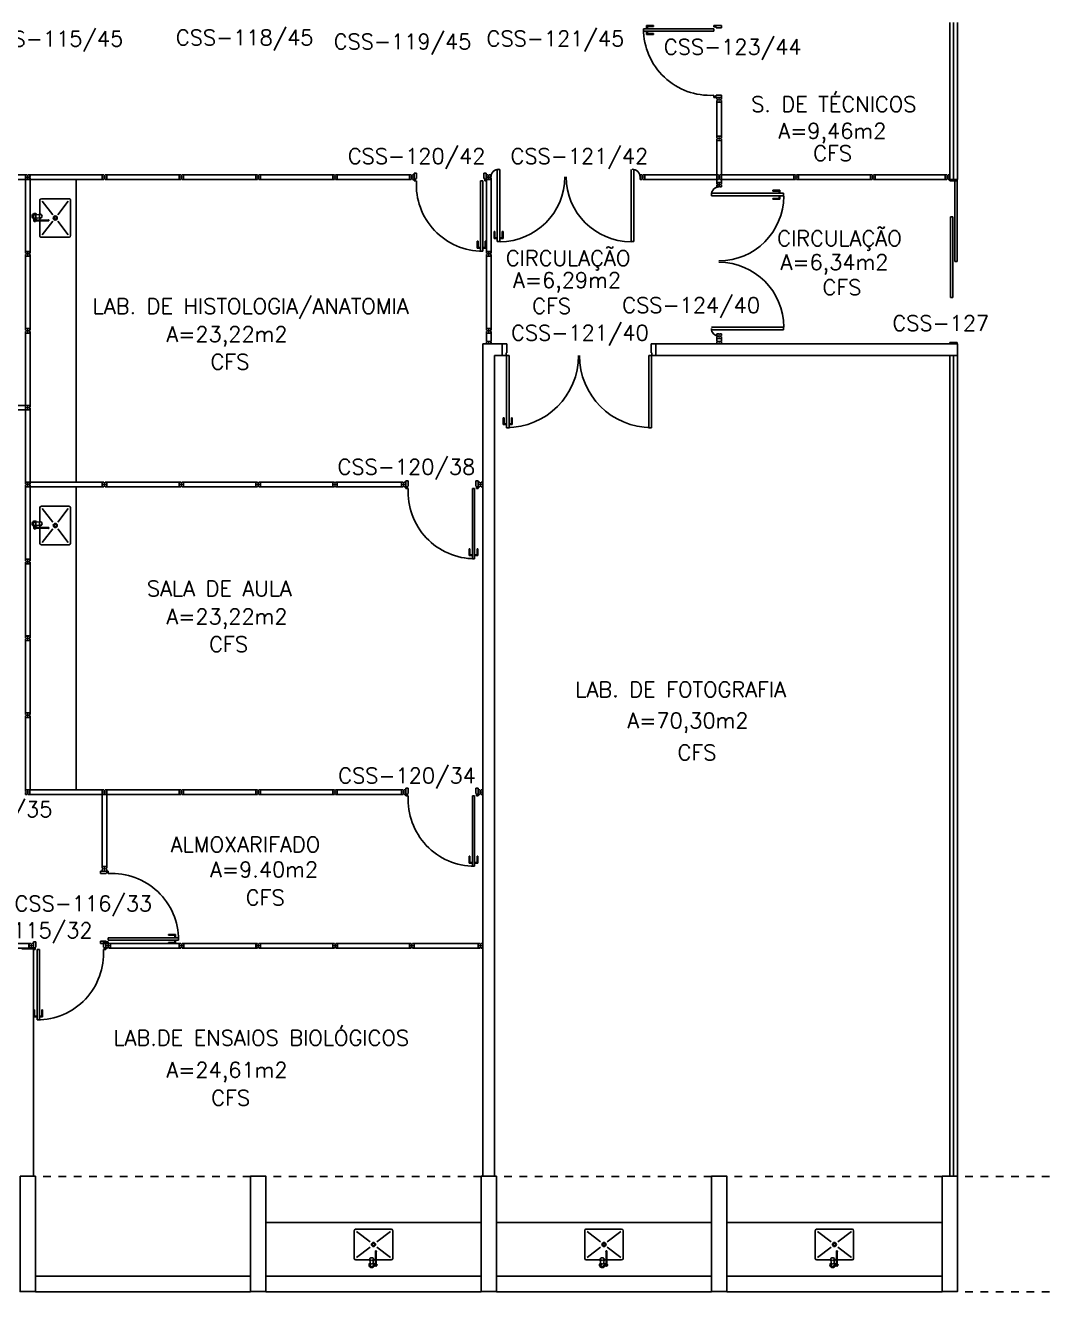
# Model space of a CAD drawing. Extents: x -248 to -11, y 347 to 447.
# Drawn here: x -120.2 to -106.94, y 389.07 to 405.54 of the extents above; entities that cross this region are included whole.
import ezdxf
from ezdxf.enums import TextEntityAlignment as Align

# ---------------------------------------------------------------- set-up
doc = ezdxf.new("R2010")
doc.units = 0
doc.header["$LTSCALE"] = 0.02
doc.header["$MEASUREMENT"] = 0
doc.linetypes.add('HIDDEN2', pattern=[0.1875, 0.125, -0.0625])
doc.layers.get('0').update_dxf_attribs({"linetype": 'CONTINUOUS'})
for name, color, linetype in [('ALV', 2, 'CONTINUOUS'), ('AREA', 2, 'CONTINUOUS'), ('BANC', 2, 'CONTINUOUS'), ('DIV', 2, 'CONTINUOUS'), ('EQUIP', 1, 'CONTINUOUS'), ('ESQ', 1, 'CONTINUOUS'), ('ESTR', 3, 'CONTINUOUS'), ('JANELA', 1, 'CONTINUOUS'), ('PROJ', 1, 'HIDDEN2'), ('TEXT_CENTRO_CUSTO', 1, 'CONTINUOUS'), ('TEXTO', 2, 'CONTINUOUS'), ('TEXTO-ENDEREÇO', 2, 'CONTINUOUS')]:
    doc.layers.add(name, color=color, linetype=linetype)
doc.styles.add('UNB-100', font='simplex.shx', dxfattribs={"height": 0.2})
doc.styles.add('UNB-100-1', font='simplex.shx', dxfattribs={"height": 0.2})

# ---------------------------------------------------------------- blocks, each defined once
blk = doc.blocks.new('DIVMT-SSS')
for p, q in [((-0.03, 0.008), (-0.03, 0.03)), ((-0.006, 0.03), (-0.03, 0.03)), ((-0.03, 0.008), (-0.02, 0.008)), ((-0.02, -0.008), (-0.02, 0.008)), ((-0.006, 0.02), (-0.006, 0.03)), ((0.006, 0.02), (-0.006, 0.02)), ((-0.005, 0), (0.005, 0)), ((0.005, 0), (-0.005, 0)), ((0, 0.005), (0, -0.005)), ((0, -0.005), (0, 0.005)), ((0.006, 0.03), (0.03, 0.03)), ((0.006, 0.02), (0.006, 0.03)), ((0.03, 0.008), (0.02, 0.008)), ((0.02, -0.008), (0.02, 0.008)), ((0.03, 0.008), (0.03, 0.03)), ((-0.03, -0.008), (-0.03, -0.03)), ((-0.03, -0.008), (-0.02, -0.008)), ((-0.03, -0.03), (-0.03, -0.97)), ((-0.03, -0.03), (-0.009, -0.03)), ((0.03, -0.03), (-0.03, -0.03)), ((-0.03, -0.03), (-0.006, -0.03)), ((-0.009, -0.03), (-0.027, -0.03)), ((-0.006, -0.02), (-0.006, -0.03)), ((-0.006, -0.02), (0.006, -0.02)), ((-0.006, -0.02), (-0.006, -0.03)), ((0.006, -0.02), (-0.006, -0.02)), ((0.005, -0.03), (-0.005, -0.03)), ((0.006, -0.02), (0.006, -0.03)), ((0.006, -0.02), (0.006, -0.03)), ((0.03, -0.03), (0.006, -0.03)), ((0.03, -0.008), (0.02, -0.008)), ((0.03, -0.008), (0.03, -0.03)), ((0.03, -0.03), (0.03, -0.97)), ((0.03, -0.97), (-0.03, -0.97)), ((-0.006, -0.98), (-0.006, -0.97)), ((-0.006, -0.98), (0.006, -0.98)), ((0.005, -0.97), (-0.005, -0.97)), ((0.006, -0.98), (0.006, -0.97)), ((0.006, -1.001), (-0.006, -1.001)), ((0, -0.994), (0, -1.007)), ((0, -1.02), (0, -1.021))]:
    blk.add_line(p, q)
blk = doc.blocks.new('PILAR-SSS')
blk.add_lwpolyline([(0.003, -42.962), (0.003, -44.462), (0.203, -44.462), (0.203, -42.962)], close=True)
blk = doc.blocks.new('PDV2D-SSS')
for p, q in [((-0.148, 0.925), (-0.108, 0.925)), ((-0.148, 0.925), (-0.148, 0.835)), ((-0.138, 0.835), (-0.148, 0.835)), ((-0.138, 0.915), (-0.108, 0.915)), ((-0.138, 0.915), (-0.138, 0.835)), ((-0.106, 0.965), (-0.076, 0.965)), ((-0.106, 0.05), (-0.106, 0.965)), ((-0.076, 0.05), (-0.076, 0.965)), ((-0.034, 0.925), (-0.074, 0.925)), ((-0.044, 0.915), (-0.074, 0.915)), ((-0.044, 0.915), (-0.044, 0.835)), ((-0.044, 0.835), (-0.034, 0.835)), ((-0.034, 0.925), (-0.034, 0.835)), ((-0.95, 0.05), (-0.97, 0.05)), ((-0.97, 0.05), (-0.97, 0.035)), ((-0.97, 0.035), (-0.97, -0.035)), ((-0.95, 0.02), (-0.95, 0.05)), ((-0.95, 0.02), (-0.94, 0.02)), ((-0.94, -0.05), (-0.94, 0.02)), ((-0.076, 0.05), (-0.106, 0.05)), ((-0.051, 0.02), (-0.061, 0.02)), ((-0.061, -0.05), (-0.061, 0.02)), ((-0.051, 0.05), (-0.031, 0.05)), ((-0.051, 0.02), (-0.051, 0.05)), ((-0.031, 0.05), (-0.031, -0.05)), ((-0.97, -0.035), (-0.97, -0.05)), ((-0.97, -0.05), (-0.94, -0.05)), ((-0.031, -0.05), (-0.061, -0.05))]:
    blk.add_line(p, q)
at = {"color": 1}
blk.add_arc((-0.076, 0.1), 0.865, 90, 183.3214, dxfattribs=at)
blk = doc.blocks.new('MTT-SSS')
for p, q in [((-0.008, 0.03), (-0.03, 0.03)), ((-0.03, 0.03), (-0.03, 0.006)), ((-0.0185, 0.006), (-0.03, 0.006)), ((-0.0185, -0.006), (-0.0185, 0.006)), ((-0.008, 0.03), (-0.008, 0.02)), ((-0.008, 0.02), (0.008, 0.02)), ((-0.0051, 0), (0.0051, 0)), ((0, -0.0051), (0, 0.0051)), ((0.008, 0.03), (0.03, 0.03)), ((0.008, 0.03), (0.008, 0.02)), ((0.0205, -0.006), (0.0205, 0.006)), ((0.0205, 0.006), (0.03, 0.006)), ((0.03, 0.006), (0.03, 0.03)), ((-0.03, -0.03), (-0.03, -0.006)), ((-0.0185, -0.006), (-0.03, -0.006)), ((-0.008, -0.03), (-0.03, -0.03)), ((-0.008, -0.02), (0.008, -0.02)), ((-0.008, -0.03), (-0.008, -0.02)), ((0.008, -0.03), (0.008, -0.02)), ((0.008, -0.03), (0.03, -0.03)), ((0.0205, -0.006), (0.03, -0.006)), ((0.03, -0.006), (0.03, -0.03))]:
    blk.add_line(p, q)
blk = doc.blocks.new('PDV2E-SSS')
at = {"layer": 'DIV'}
for p, q in [((0.034, 0.925), (0.034, 0.835)), ((0.034, 0.925), (0.074, 0.925)), ((0.044, 0.835), (0.034, 0.835)), ((0.044, 0.915), (0.044, 0.835)), ((0.044, 0.915), (0.074, 0.915)), ((0.076, 0.05), (0.076, 0.965)), ((0.106, 0.965), (0.076, 0.965)), ((0.106, 0.05), (0.106, 0.965)), ((0.148, 0.925), (0.108, 0.925)), ((0.138, 0.915), (0.108, 0.915)), ((0.138, 0.915), (0.138, 0.835)), ((0.138, 0.835), (0.148, 0.835)), ((0.148, 0.925), (0.148, 0.835)), ((0.031, 0.05), (0.031, -0.05)), ((0.051, 0.05), (0.031, 0.05)), ((0.051, 0.02), (0.051, 0.05)), ((0.051, 0.02), (0.061, 0.02)), ((0.061, -0.05), (0.061, 0.02)), ((0.076, 0.05), (0.106, 0.05)), ((0.95, 0.02), (0.94, 0.02)), ((0.94, -0.05), (0.94, 0.02)), ((0.95, 0.02), (0.95, 0.05)), ((0.95, 0.05), (0.97, 0.05)), ((0.97, 0.05), (0.97, 0.035)), ((0.97, 0.035), (0.97, -0.035)), ((0.031, -0.05), (0.061, -0.05)), ((0.97, -0.05), (0.94, -0.05)), ((0.97, -0.035), (0.97, -0.05))]:
    blk.add_line(p, q, dxfattribs=at)
at = {"layer": 'DIV', "color": 1}
blk.add_arc((0.076, 0.1), 0.865, 356.6786, 90, dxfattribs=at)
blk = doc.blocks.new('INOXA1-P-SSS')
for p, q in [((0.12, 0.23), (0.12, 0.047)), ((0.22, 0.25), (0.14, 0.25)), ((0.15, 0.22), (0.287, 0.043)), ((0.5, 0.25), (0.22, 0.25)), ((0.353, 0.043), (0.49, 0.22)), ((0.52, 0.23), (0.52, -0.23)), ((0.043, 0.008), (0.043, -0.022)), ((0.062, 0.04), (0.071, 0.04)), ((0.131, 0.048), (0.076, 0.043)), ((0.131, -0.002), (0.076, 0.003)), ((0.22, -0.027), (0.054, -0.027)), ((0.22, -0.037), (0.054, -0.037)), ((0.063, -0.003), (0.063, -0.021)), ((0.12, -0.001), (0.12, -0.027)), ((0.12, -0.037), (0.12, -0.23)), ((0.15, -0.22), (0.287, -0.043)), ((0.231, -0.027), (0.22, -0.027)), ((0.231, -0.037), (0.22, -0.037)), ((0.353, -0.043), (0.49, -0.22)), ((0.22, -0.25), (0.14, -0.25)), ((0.5, -0.25), (0.22, -0.25))]:
    blk.add_line(p, q)
blk.add_lwpolyline([(0.076, 0.003), (0.072, 0.004), (0.069, 0.009), (0.067, 0.015), (0.066, 0.023), (0.067, 0.031), (0.069, 0.037), (0.072, 0.042), (0.076, 0.043)])
blk.add_lwpolyline([(0.131, 0.048), (0.137, 0.046), (0.143, 0.041), (0.147, 0.033), (0.148, 0.023), (0.147, 0.013), (0.143, 0.006), (0.137, 0), (0.131, -0.002), (0.125, 0), (0.119, 0.006), (0.115, 0.013), (0.114, 0.023), (0.115, 0.033), (0.119, 0.041), (0.125, 0.046)], close=True)
for radius in [0.0266, 0.0163]:
    blk.add_circle((0.32, 0), radius)
for centre, radius, start, end in [((0.14, 0.23), 0.02, 90, 180), ((0.5, 0.23), 0.02, 360, 90), ((0.054, 0.023), 0.0349, 36.1705, 252.2568), ((0.054, 0.023), 0.0189, 62.7367, 235.7375), ((0.073, -0.003), 0.01, 102.8285, 180), ((0.054, 0.023), 0.0349, 285.5373, 323.9987), ((0.054, -0.032), 0.0145, 20.161, 339.839), ((0.054, -0.032), 0.005, 90.0037, 269.9963), ((0.231, -0.032), 0.00738, 222.6559, 137.3441), ((0.231, -0.032), 0.005, 269.9935, 90.0065), ((0.14, -0.23), 0.02, 180, 270), ((0.5, -0.23), 0.02, 270, 360)]:
    blk.add_arc(centre, radius, start, end)
blk = doc.blocks.new('PDVDP-SSS')
for p, q in [((0.112, 0.84), (0.112, -0.1)), ((0.147, 0.84), (0.112, 0.84)), ((0.147, 0.84), (0.147, -0.1)), ((1.853, 0.84), (1.888, 0.84)), ((1.853, 0.84), (1.853, -0.1)), ((1.888, 0.84), (1.888, -0.1)), ((0.009, 0), (-0.009, 0)), ((0, -0.012), (0, 0.01)), ((0.147, -0.1), (0.112, -0.1))]:
    blk.add_line(p, q)
at = {"color": 1}
for centre, radius, start, end in [((0.148, -0.002), 0.843, 0, 90), ((1.853, -0.002), 0.843, 90, 180), ((0.131, 0), 0.101, 180, 270), ((1.87, 0), 0.101, 270, 0)]:
    blk.add_arc(centre, radius, start, end, dxfattribs=at)
blk = doc.blocks.new('PTDP-SSS')
for p, q in [((0.055, 1.015), (0.09, 1.015)), ((0.055, 0.075), (0.055, 1.015)), ((0.09, 0.075), (0.09, 1.015)), ((1.91, 0.075), (1.91, 1.015)), ((1.945, 1.015), (1.91, 1.015)), ((1.945, 0.075), (1.945, 1.015)), ((0.05, 0.075), (0, 0.075)), ((0, 0.075), (0, -0.075)), ((0.05, 0.04), (0.05, 0.075)), ((0.06, 0.04), (0.05, 0.04)), ((0.055, 0.075), (0.09, 0.075)), ((0.06, -0.075), (0.06, 0.04)), ((1.945, 0.075), (1.91, 0.075)), ((1.94, -0.075), (1.94, 0.04)), ((1.94, 0.04), (1.95, 0.04)), ((1.95, 0.04), (1.95, 0.075)), ((1.95, 0.075), (2, 0.075)), ((2, 0.075), (2, -0.075)), ((0, -0.075), (0.06, -0.075)), ((2, -0.075), (1.94, -0.075))]:
    blk.add_line(p, q)
for centre, start, end in [((0.055, 0.075), 0, 90), ((1.945, 0.075), 90, 180)]:
    blk.add_arc(centre, 0.94, start, end)
blk = doc.blocks.new('MDIVMT-SSS')
for p, q in [((-0.03, 0.03), (-0.03, 0.006)), ((-0.008, 0.03), (-0.03, 0.03)), ((-0.0185, 0.006), (-0.03, 0.006)), ((-0.0185, -0.006), (-0.0185, 0.006)), ((-0.008, 0.03), (-0.008, 0.02)), ((-0.008, 0.02), (0.008, 0.02)), ((-0.0051, 0), (0.0051, 0)), ((-0.0051, 0), (0.0051, 0)), ((0, -0.0051), (0, 0.0051)), ((0, -0.0051), (0, 0.0051)), ((0.008, 0.03), (0.008, 0.02)), ((0.008, 0.03), (0.03, 0.03)), ((0.0205, 0.006), (0.03, 0.006)), ((0.0205, -0.006), (0.0205, 0.006)), ((0.0205, 0.006), (0.03, 0.006)), ((0.0205, -0.006), (0.0205, 0.006)), ((0.03, 0.03), (0.03, -0.03)), ((0.03, 0.03), (0.47, 0.03)), ((0.03, 0.006), (0.03, 0.03)), ((0.03, 0.009), (0.03, 0.027)), ((0.03, 0.005), (0.03, -0.005)), ((0.47, 0.03), (0.47, -0.03)), ((0.4795, 0.006), (0.47, 0.006)), ((0.47, 0.005), (0.47, -0.005)), ((0.4795, -0.006), (0.4795, 0.006)), ((0.4949, 0), (0.5051, 0)), ((0.5051, 0), (0.4949, 0)), ((0.5, -0.0051), (0.5, 0.0051)), ((-0.0185, -0.006), (-0.03, -0.006)), ((-0.03, -0.03), (-0.03, -0.006)), ((-0.008, -0.03), (-0.03, -0.03)), ((-0.008, -0.03), (-0.008, -0.02)), ((-0.008, -0.02), (0.008, -0.02)), ((0.008, -0.03), (0.008, -0.02)), ((0.008, -0.03), (0.03, -0.03)), ((0.0205, -0.006), (0.03, -0.006)), ((0.0205, -0.006), (0.03, -0.006)), ((0.03, -0.006), (0.03, -0.03)), ((0.03, -0.03), (0.03, -0.009)), ((0.03, -0.009), (0.03, -0.027)), ((0.03, -0.03), (0.47, -0.03)), ((0.4795, -0.006), (0.47, -0.006))]:
    blk.add_line(p, q)

msp = doc.modelspace()

# ---------------------------------------------------------------- linework, layer by layer
at = {"layer": 'ALV'}
for p, q in [((-114.241, 390.567), (-114.241, 401.397)), ((-114.241, 401.397), (-113.991, 401.397)), ((-113.991, 401.247), (-113.991, 401.397)), ((-111.991, 401.397), (-108.066, 401.397)), ((-111.991, 401.247), (-111.991, 401.397)), ((-108.066, 401.397), (-108.066, 401.247)), ((-114.091, 390.567), (-114.091, 401.247)), ((-114.091, 401.247), (-113.991, 401.247)), ((-111.991, 401.247), (-108.066, 401.247)), ((-120.1, 393.568), (-120.099, 393.568)), ((-114.252, 393.568), (-114.251, 393.568)), ((-120.241, 393.528), (-120.091, 393.528)), ((-120.091, 390.567), (-120.091, 393.528)), ((-117.266, 389.267), (-120.066, 389.267)), ((-114.266, 389.267), (-117.066, 389.267)), ((-111.266, 389.267), (-114.066, 389.267)), ((-108.266, 389.267), (-111.066, 389.267)), ((-117.266, 389.067), (-120.066, 389.067)), ((-114.266, 389.067), (-117.066, 389.067)), ((-111.266, 389.067), (-114.066, 389.067)), ((-108.266, 389.067), (-111.066, 389.067))]:
    msp.add_line(p, q, dxfattribs=at)
at = {"layer": 'BANC'}
for p, q in [((-119.536, 399.597), (-119.536, 403.537)), ((-119.536, 395.597), (-119.536, 399.537)), ((-114.266, 389.967), (-117.066, 389.967)), ((-111.266, 389.967), (-114.066, 389.967)), ((-108.266, 389.967), (-111.066, 389.967))]:
    msp.add_line(p, q, dxfattribs=at)
at = {"layer": 'DIV'}
for p, q in [((-111.172, 404.101), (-111.196, 404.101)), ((-111.196, 404.079), (-111.196, 404.101)), ((-111.172, 404.091), (-111.172, 404.101)), ((-111.16, 404.091), (-111.16, 404.101)), ((-111.16, 404.101), (-111.136, 404.101)), ((-111.136, 404.079), (-111.136, 404.101)), ((-111.196, 404.041), (-111.197, 403.498)), ((-111.196, 404.079), (-111.186, 404.079)), ((-111.196, 404.063), (-111.186, 404.063)), ((-111.196, 404.063), (-111.196, 404.041)), ((-111.196, 404.041), (-111.172, 404.041)), ((-111.136, 404.041), (-111.196, 404.041)), ((-111.196, 404.041), (-111.175, 404.041)), ((-111.175, 404.041), (-111.193, 404.041)), ((-111.186, 404.063), (-111.186, 404.079)), ((-111.16, 404.091), (-111.172, 404.091)), ((-111.161, 404.071), (-111.172, 404.071)), ((-111.172, 404.071), (-111.161, 404.071)), ((-111.16, 404.05), (-111.172, 404.05)), ((-111.172, 404.05), (-111.172, 404.041)), ((-111.172, 404.05), (-111.16, 404.05)), ((-111.172, 404.05), (-111.172, 404.041)), ((-111.161, 404.041), (-111.171, 404.041)), ((-111.166, 404.066), (-111.166, 404.076)), ((-111.166, 404.076), (-111.166, 404.066)), ((-111.16, 404.05), (-111.16, 404.041)), ((-111.16, 404.05), (-111.16, 404.041)), ((-111.136, 404.041), (-111.16, 404.041)), ((-111.146, 404.063), (-111.146, 404.079)), ((-111.136, 404.079), (-111.146, 404.079)), ((-111.136, 404.063), (-111.146, 404.063)), ((-111.136, 404.041), (-111.137, 403.498)), ((-111.136, 404.063), (-111.136, 404.041)), ((-115.175, 403.597), (-115.197, 403.597)), ((-115.197, 403.573), (-115.197, 403.597)), ((-115.188, 403.573), (-115.197, 403.573)), ((-115.188, 403.561), (-115.197, 403.561)), ((-115.197, 403.561), (-115.197, 403.537)), ((-115.175, 403.537), (-115.197, 403.537)), ((-115.188, 403.573), (-115.188, 403.561)), ((-115.175, 403.597), (-115.175, 403.587)), ((-115.159, 403.587), (-115.175, 403.587)), ((-115.159, 403.547), (-115.175, 403.547)), ((-115.175, 403.537), (-115.175, 403.547)), ((-115.162, 403.567), (-115.172, 403.567)), ((-115.172, 403.567), (-115.162, 403.567)), ((-115.167, 403.573), (-115.167, 403.562)), ((-115.167, 403.562), (-115.167, 403.573)), ((-115.159, 403.597), (-115.159, 403.587)), ((-115.159, 403.597), (-115.137, 403.597)), ((-115.159, 403.537), (-115.159, 403.547)), ((-115.159, 403.537), (-115.137, 403.537)), ((-115.147, 403.573), (-115.147, 403.561)), ((-115.147, 403.573), (-115.137, 403.573)), ((-115.147, 403.561), (-115.147, 403.573)), ((-115.147, 403.573), (-115.137, 403.573)), ((-115.147, 403.561), (-115.137, 403.561)), ((-115.147, 403.561), (-115.137, 403.561)), ((-115.137, 403.597), (-115.137, 403.573)), ((-115.137, 403.597), (-115.137, 403.537)), ((-115.137, 403.572), (-115.137, 403.562)), ((-115.137, 403.537), (-115.137, 403.561)), ((-115.137, 403.558), (-115.137, 403.54)), ((-115.137, 403.537), (-115.137, 403.558)), ((-112.196, 403.597), (-112.196, 403.573)), ((-112.174, 403.597), (-112.196, 403.597)), ((-112.196, 403.597), (-112.196, 403.537)), ((-112.186, 403.573), (-112.196, 403.573)), ((-112.186, 403.573), (-112.196, 403.573)), ((-112.196, 403.572), (-112.196, 403.562)), ((-112.186, 403.561), (-112.196, 403.561)), ((-112.196, 403.537), (-112.196, 403.561)), ((-112.186, 403.561), (-112.196, 403.561)), ((-112.196, 403.558), (-112.196, 403.54)), ((-112.196, 403.537), (-112.196, 403.558)), ((-112.174, 403.537), (-112.196, 403.537)), ((-112.186, 403.573), (-112.186, 403.561)), ((-112.186, 403.561), (-112.186, 403.573)), ((-112.174, 403.597), (-112.174, 403.587)), ((-112.174, 403.587), (-112.158, 403.587)), ((-112.174, 403.537), (-112.174, 403.547)), ((-112.174, 403.547), (-112.158, 403.547)), ((-112.171, 403.567), (-112.161, 403.567)), ((-112.161, 403.567), (-112.171, 403.567)), ((-112.166, 403.573), (-112.166, 403.562)), ((-112.166, 403.562), (-112.166, 403.573)), ((-112.158, 403.597), (-112.158, 403.587)), ((-112.158, 403.597), (-112.136, 403.597)), ((-112.158, 403.537), (-112.158, 403.547)), ((-112.158, 403.537), (-112.136, 403.537)), ((-112.145, 403.573), (-112.145, 403.561)), ((-112.145, 403.573), (-112.136, 403.573)), ((-112.145, 403.561), (-112.136, 403.561)), ((-112.136, 403.573), (-112.136, 403.597)), ((-112.136, 403.561), (-112.136, 403.537)), ((-111.137, 403.498), (-111.197, 403.498)), ((-111.173, 403.489), (-111.173, 403.498)), ((-111.173, 403.489), (-111.161, 403.489)), ((-111.16, 403.468), (-111.173, 403.468)), ((-111.162, 403.498), (-111.172, 403.498)), ((-111.167, 403.475), (-111.167, 403.461)), ((-111.167, 403.449), (-111.167, 403.448)), ((-111.161, 403.489), (-111.161, 403.498)), ((-109.186, 403.567), (-109.187, 403.567)), ((-109.159, 403.567), (-109.173, 403.567)), ((-109.167, 403.574), (-109.167, 403.561)), ((-109.145, 403.573), (-109.136, 403.573)), ((-109.145, 403.561), (-109.145, 403.573)), ((-109.145, 403.561), (-109.136, 403.561)), ((-108.226, 403.597), (-109.136, 403.597)), ((-109.136, 403.597), (-109.136, 403.537)), ((-109.136, 403.572), (-109.136, 403.562)), ((-108.226, 403.537), (-109.136, 403.537)), ((-108.226, 403.597), (-108.226, 403.573)), ((-108.204, 403.597), (-108.226, 403.597)), ((-108.226, 403.597), (-108.226, 403.537)), ((-108.216, 403.573), (-108.226, 403.573)), ((-108.216, 403.573), (-108.226, 403.573)), ((-108.226, 403.572), (-108.226, 403.562)), ((-108.216, 403.561), (-108.226, 403.561)), ((-108.226, 403.537), (-108.226, 403.561)), ((-108.216, 403.561), (-108.226, 403.561)), ((-108.226, 403.558), (-108.226, 403.54)), ((-108.226, 403.537), (-108.226, 403.558)), ((-108.204, 403.537), (-108.226, 403.537)), ((-108.216, 403.573), (-108.216, 403.561)), ((-108.216, 403.561), (-108.216, 403.573)), ((-108.204, 403.597), (-108.204, 403.587)), ((-108.204, 403.587), (-108.188, 403.587)), ((-108.204, 403.537), (-108.204, 403.547)), ((-108.204, 403.547), (-108.188, 403.547)), ((-108.201, 403.567), (-108.191, 403.567)), ((-108.191, 403.567), (-108.201, 403.567)), ((-108.196, 403.573), (-108.196, 403.562)), ((-108.196, 403.562), (-108.196, 403.573)), ((-108.188, 403.597), (-108.188, 403.587)), ((-108.188, 403.597), (-108.166, 403.597)), ((-108.188, 403.537), (-108.188, 403.547)), ((-108.188, 403.537), (-108.166, 403.537)), ((-108.175, 403.573), (-108.175, 403.561)), ((-108.175, 403.573), (-108.166, 403.573)), ((-108.175, 403.561), (-108.166, 403.561)), ((-108.166, 403.573), (-108.166, 403.597)), ((-108.166, 403.561), (-108.166, 403.537)), ((-110.467, 403.385), (-110.467, 403.395)), ((-110.377, 403.395), (-110.467, 403.395)), ((-110.387, 403.385), (-110.467, 403.385)), ((-110.467, 403.29), (-110.467, 403.28)), ((-110.387, 403.29), (-110.467, 403.29)), ((-110.377, 403.28), (-110.467, 403.28)), ((-110.387, 403.385), (-110.387, 403.355)), ((-110.387, 403.29), (-110.387, 403.32)), ((-110.377, 403.395), (-110.377, 403.355)), ((-110.377, 403.28), (-110.377, 403.32)), ((-114.085, 402.857), (-114.095, 402.857)), ((-114.095, 402.767), (-114.095, 402.857)), ((-114.085, 402.777), (-114.085, 402.857)), ((-113.99, 402.857), (-113.98, 402.857)), ((-113.99, 402.777), (-113.99, 402.857)), ((-113.98, 402.767), (-113.98, 402.857)), ((-114.095, 402.767), (-114.055, 402.767)), ((-114.085, 402.777), (-114.055, 402.777)), ((-113.99, 402.777), (-114.02, 402.777)), ((-113.98, 402.767), (-114.02, 402.767)), ((-114.196, 401.575), (-114.196, 401.597)), ((-114.172, 401.597), (-114.196, 401.597)), ((-114.196, 401.575), (-114.186, 401.575)), ((-114.196, 401.559), (-114.196, 401.537)), ((-114.196, 401.559), (-114.186, 401.559)), ((-114.196, 401.537), (-114.196, 401.427)), ((-114.196, 401.537), (-114.175, 401.537)), ((-114.136, 401.537), (-114.196, 401.537)), ((-114.196, 401.537), (-114.172, 401.537)), ((-114.175, 401.537), (-114.193, 401.537)), ((-114.186, 401.559), (-114.186, 401.575)), ((-114.172, 401.588), (-114.172, 401.597)), ((-114.16, 401.588), (-114.172, 401.588)), ((-114.172, 401.567), (-114.161, 401.567)), ((-114.161, 401.567), (-114.172, 401.567)), ((-114.172, 401.547), (-114.172, 401.537)), ((-114.172, 401.547), (-114.16, 401.547)), ((-114.172, 401.547), (-114.172, 401.537)), ((-114.16, 401.547), (-114.172, 401.547)), ((-114.161, 401.537), (-114.171, 401.537)), ((-114.166, 401.573), (-114.166, 401.562)), ((-114.166, 401.562), (-114.166, 401.573)), ((-114.16, 401.597), (-114.136, 401.597)), ((-114.16, 401.588), (-114.16, 401.597)), ((-114.16, 401.547), (-114.16, 401.537)), ((-114.16, 401.547), (-114.16, 401.537)), ((-114.136, 401.537), (-114.16, 401.537)), ((-114.136, 401.575), (-114.146, 401.575)), ((-114.146, 401.559), (-114.146, 401.575)), ((-114.136, 401.559), (-114.146, 401.559)), ((-114.136, 401.575), (-114.136, 401.597)), ((-114.136, 401.559), (-114.136, 401.537)), ((-114.136, 401.537), (-114.136, 401.427)), ((-111.172, 401.527), (-111.196, 401.527)), ((-111.196, 401.505), (-111.196, 401.527)), ((-111.196, 401.505), (-111.186, 401.505)), ((-111.196, 401.489), (-111.186, 401.489)), ((-111.196, 401.489), (-111.196, 401.467)), ((-111.196, 401.467), (-111.172, 401.467)), ((-111.136, 401.467), (-111.196, 401.467)), ((-111.196, 401.467), (-111.175, 401.467)), ((-111.196, 401.467), (-111.196, 401.427)), ((-111.175, 401.467), (-111.193, 401.467)), ((-111.186, 401.489), (-111.186, 401.505)), ((-111.172, 401.517), (-111.172, 401.527)), ((-111.16, 401.517), (-111.172, 401.517)), ((-111.161, 401.497), (-111.172, 401.497)), ((-111.172, 401.497), (-111.161, 401.497)), ((-111.16, 401.476), (-111.172, 401.476)), ((-111.172, 401.476), (-111.172, 401.467)), ((-111.172, 401.476), (-111.16, 401.476)), ((-111.172, 401.476), (-111.172, 401.467)), ((-111.161, 401.467), (-111.171, 401.467)), ((-111.166, 401.492), (-111.166, 401.502)), ((-111.166, 401.502), (-111.166, 401.492)), ((-111.16, 401.517), (-111.16, 401.527)), ((-111.16, 401.527), (-111.136, 401.527)), ((-111.16, 401.476), (-111.16, 401.467)), ((-111.16, 401.476), (-111.16, 401.467)), ((-111.136, 401.467), (-111.16, 401.467)), ((-111.146, 401.489), (-111.146, 401.505)), ((-111.136, 401.505), (-111.146, 401.505)), ((-111.136, 401.489), (-111.146, 401.489)), ((-111.136, 401.505), (-111.136, 401.527)), ((-111.136, 401.489), (-111.136, 401.467)), ((-111.136, 401.467), (-111.136, 401.427)), ((-114.136, 401.427), (-114.196, 401.427)), ((-114.196, 401.419), (-114.196, 401.397)), ((-114.196, 401.419), (-114.186, 401.419)), ((-114.172, 401.397), (-114.196, 401.397)), ((-114.186, 401.427), (-114.186, 401.419)), ((-114.172, 401.427), (-114.161, 401.427)), ((-114.161, 401.427), (-114.172, 401.427)), ((-114.172, 401.407), (-114.172, 401.397)), ((-114.16, 401.407), (-114.172, 401.407)), ((-114.166, 401.422), (-114.166, 401.433)), ((-114.166, 401.433), (-114.166, 401.422)), ((-114.166, 401.408), (-114.166, 401.407)), ((-114.16, 401.407), (-114.16, 401.397)), ((-114.16, 401.397), (-114.136, 401.397)), ((-114.146, 401.427), (-114.146, 401.419)), ((-114.136, 401.419), (-114.146, 401.419)), ((-114.136, 401.419), (-114.136, 401.397)), ((-111.136, 401.427), (-111.196, 401.427)), ((-111.196, 401.419), (-111.186, 401.419)), ((-111.196, 401.419), (-111.196, 401.397)), ((-111.172, 401.397), (-111.196, 401.397)), ((-111.186, 401.427), (-111.186, 401.419)), ((-111.161, 401.427), (-111.172, 401.427)), ((-111.172, 401.427), (-111.161, 401.427)), ((-111.16, 401.407), (-111.172, 401.407)), ((-111.172, 401.407), (-111.172, 401.397)), ((-111.166, 401.433), (-111.166, 401.422)), ((-111.166, 401.422), (-111.166, 401.433)), ((-111.166, 401.408), (-111.166, 401.407)), ((-111.16, 401.407), (-111.16, 401.397)), ((-111.16, 401.397), (-111.136, 401.397)), ((-111.146, 401.427), (-111.146, 401.419)), ((-111.136, 401.419), (-111.146, 401.419)), ((-111.136, 401.419), (-111.136, 401.397)), ((-116.175, 399.597), (-116.197, 399.597)), ((-116.197, 399.573), (-116.197, 399.597)), ((-116.188, 399.573), (-116.197, 399.573)), ((-116.188, 399.561), (-116.197, 399.561)), ((-116.197, 399.561), (-116.197, 399.537)), ((-116.175, 399.537), (-116.197, 399.537)), ((-116.188, 399.573), (-116.188, 399.561)), ((-116.175, 399.597), (-116.175, 399.587)), ((-116.159, 399.587), (-116.175, 399.587)), ((-116.159, 399.547), (-116.175, 399.547)), ((-116.175, 399.537), (-116.175, 399.547)), ((-116.162, 399.567), (-116.172, 399.567)), ((-116.172, 399.567), (-116.162, 399.567)), ((-116.167, 399.573), (-116.167, 399.562)), ((-116.167, 399.562), (-116.167, 399.573)), ((-116.159, 399.597), (-116.159, 399.587)), ((-116.159, 399.597), (-116.137, 399.597)), ((-116.159, 399.537), (-116.159, 399.547)), ((-116.159, 399.537), (-116.137, 399.537)), ((-116.147, 399.573), (-116.147, 399.561)), ((-116.147, 399.573), (-116.137, 399.573)), ((-116.147, 399.561), (-116.147, 399.573)), ((-116.147, 399.573), (-116.137, 399.573)), ((-116.147, 399.561), (-116.137, 399.561)), ((-116.147, 399.561), (-116.137, 399.561)), ((-116.137, 399.597), (-116.137, 399.573)), ((-116.137, 399.597), (-116.137, 399.537)), ((-116.137, 399.597), (-115.303, 399.597)), ((-116.137, 399.572), (-116.137, 399.562)), ((-116.137, 399.537), (-116.137, 399.561)), ((-116.137, 399.558), (-116.137, 399.54)), ((-116.137, 399.537), (-116.137, 399.558)), ((-116.137, 399.537), (-115.303, 399.537)), ((-115.303, 399.597), (-115.303, 399.537)), ((-115.281, 399.597), (-115.303, 399.597)), ((-115.303, 399.573), (-115.303, 399.597)), ((-115.294, 399.573), (-115.303, 399.573)), ((-115.294, 399.573), (-115.303, 399.573)), ((-115.303, 399.572), (-115.303, 399.562)), ((-115.294, 399.561), (-115.303, 399.561)), ((-115.294, 399.561), (-115.303, 399.561)), ((-115.303, 399.561), (-115.303, 399.537)), ((-115.281, 399.537), (-115.303, 399.537)), ((-115.294, 399.561), (-115.294, 399.573)), ((-115.294, 399.573), (-115.294, 399.561)), ((-115.281, 399.597), (-115.281, 399.587)), ((-115.265, 399.587), (-115.281, 399.587)), ((-115.265, 399.547), (-115.281, 399.547)), ((-115.281, 399.537), (-115.281, 399.547)), ((-115.268, 399.567), (-115.278, 399.567)), ((-115.278, 399.567), (-115.268, 399.567)), ((-115.273, 399.573), (-115.273, 399.562)), ((-115.273, 399.562), (-115.273, 399.573)), ((-115.265, 399.597), (-115.265, 399.587)), ((-115.265, 399.597), (-115.243, 399.597)), ((-115.265, 399.537), (-115.265, 399.547)), ((-115.265, 399.537), (-115.243, 399.537)), ((-115.253, 399.573), (-115.253, 399.561)), ((-115.253, 399.573), (-115.243, 399.573)), ((-115.253, 399.561), (-115.253, 399.573)), ((-115.253, 399.573), (-115.243, 399.573)), ((-115.253, 399.561), (-115.243, 399.561)), ((-115.253, 399.561), (-115.243, 399.561)), ((-115.243, 399.597), (-115.243, 399.573)), ((-115.243, 399.597), (-115.243, 399.537)), ((-115.243, 399.572), (-115.243, 399.562)), ((-115.243, 399.537), (-115.243, 399.561)), ((-115.243, 399.558), (-115.243, 399.54)), ((-115.243, 399.537), (-115.243, 399.558)), ((-114.303, 399.597), (-114.303, 399.537)), ((-114.303, 399.597), (-114.303, 399.573)), ((-114.281, 399.597), (-114.303, 399.597)), ((-114.303, 399.597), (-114.303, 399.537)), ((-114.294, 399.573), (-114.303, 399.573)), ((-114.294, 399.573), (-114.303, 399.573)), ((-114.294, 399.573), (-114.303, 399.573)), ((-114.303, 399.572), (-114.303, 399.562)), ((-114.303, 399.572), (-114.303, 399.562)), ((-114.294, 399.561), (-114.303, 399.561)), ((-114.294, 399.561), (-114.303, 399.561)), ((-114.303, 399.537), (-114.303, 399.561)), ((-114.294, 399.561), (-114.303, 399.561)), ((-114.303, 399.558), (-114.303, 399.54)), ((-114.303, 399.537), (-114.303, 399.558)), ((-114.281, 399.537), (-114.303, 399.537)), ((-114.294, 399.561), (-114.294, 399.573)), ((-114.294, 399.573), (-114.294, 399.561)), ((-114.294, 399.561), (-114.294, 399.573)), ((-114.281, 399.597), (-114.281, 399.587)), ((-114.281, 399.587), (-114.265, 399.587)), ((-114.281, 399.537), (-114.281, 399.547)), ((-114.281, 399.547), (-114.265, 399.547)), ((-114.278, 399.567), (-114.268, 399.567)), ((-114.268, 399.567), (-114.278, 399.567)), ((-114.273, 399.573), (-114.273, 399.562)), ((-114.273, 399.562), (-114.273, 399.573)), ((-114.265, 399.597), (-114.265, 399.587)), ((-114.265, 399.597), (-114.243, 399.597)), ((-114.265, 399.537), (-114.265, 399.547)), ((-114.265, 399.537), (-114.243, 399.537)), ((-114.254, 399.567), (-114.253, 399.567)), ((-114.253, 399.573), (-114.253, 399.561)), ((-114.253, 399.573), (-114.243, 399.573)), ((-114.253, 399.561), (-114.243, 399.561)), ((-114.243, 399.573), (-114.243, 399.597)), ((-114.243, 399.561), (-114.243, 399.537)), ((-116.197, 395.573), (-116.197, 395.597)), ((-116.175, 395.597), (-116.197, 395.597)), ((-116.188, 395.573), (-116.197, 395.573)), ((-116.197, 395.561), (-116.197, 395.537)), ((-116.188, 395.561), (-116.197, 395.561)), ((-116.175, 395.537), (-116.197, 395.537)), ((-116.188, 395.573), (-116.188, 395.561)), ((-116.175, 395.597), (-116.175, 395.587)), ((-116.159, 395.587), (-116.175, 395.587)), ((-116.175, 395.537), (-116.175, 395.547)), ((-116.159, 395.547), (-116.175, 395.547)), ((-116.172, 395.567), (-116.162, 395.567)), ((-116.162, 395.567), (-116.172, 395.567)), ((-116.167, 395.562), (-116.167, 395.573)), ((-116.167, 395.573), (-116.167, 395.562)), ((-116.159, 395.597), (-116.137, 395.597)), ((-116.159, 395.597), (-116.159, 395.587)), ((-116.159, 395.537), (-116.159, 395.547)), ((-116.159, 395.537), (-116.137, 395.537)), ((-116.147, 395.573), (-116.137, 395.573)), ((-116.147, 395.561), (-116.147, 395.573)), ((-116.147, 395.573), (-116.137, 395.573)), ((-116.147, 395.573), (-116.147, 395.561)), ((-116.147, 395.561), (-116.137, 395.561)), ((-116.147, 395.561), (-116.137, 395.561)), ((-116.137, 395.597), (-115.303, 395.597)), ((-116.137, 395.597), (-116.137, 395.537)), ((-116.137, 395.597), (-116.137, 395.573)), ((-116.137, 395.572), (-116.137, 395.562)), ((-116.137, 395.537), (-116.137, 395.561)), ((-116.137, 395.537), (-116.137, 395.558)), ((-116.137, 395.558), (-116.137, 395.54)), ((-116.137, 395.537), (-115.303, 395.537)), ((-115.303, 395.573), (-115.303, 395.597)), ((-115.281, 395.597), (-115.303, 395.597)), ((-115.303, 395.597), (-115.303, 395.537)), ((-115.294, 395.573), (-115.303, 395.573)), ((-115.294, 395.573), (-115.303, 395.573)), ((-115.303, 395.572), (-115.303, 395.562)), ((-115.303, 395.561), (-115.303, 395.537)), ((-115.294, 395.561), (-115.303, 395.561)), ((-115.294, 395.561), (-115.303, 395.561)), ((-115.281, 395.537), (-115.303, 395.537)), ((-115.294, 395.573), (-115.294, 395.561)), ((-115.294, 395.561), (-115.294, 395.573)), ((-115.281, 395.597), (-115.281, 395.587)), ((-115.265, 395.587), (-115.281, 395.587)), ((-115.281, 395.537), (-115.281, 395.547)), ((-115.265, 395.547), (-115.281, 395.547)), ((-115.278, 395.567), (-115.268, 395.567)), ((-115.268, 395.567), (-115.278, 395.567)), ((-115.273, 395.562), (-115.273, 395.573)), ((-115.273, 395.573), (-115.273, 395.562)), ((-115.265, 395.597), (-115.243, 395.597)), ((-115.265, 395.597), (-115.265, 395.587)), ((-115.265, 395.537), (-115.265, 395.547)), ((-115.265, 395.537), (-115.243, 395.537)), ((-115.253, 395.573), (-115.243, 395.573)), ((-115.253, 395.561), (-115.253, 395.573)), ((-115.253, 395.573), (-115.243, 395.573)), ((-115.253, 395.573), (-115.253, 395.561)), ((-115.253, 395.561), (-115.243, 395.561)), ((-115.253, 395.561), (-115.243, 395.561)), ((-115.243, 395.597), (-115.243, 395.537)), ((-115.243, 395.597), (-115.243, 395.573)), ((-115.243, 395.572), (-115.243, 395.562)), ((-115.243, 395.537), (-115.243, 395.561)), ((-115.243, 395.537), (-115.243, 395.558)), ((-115.243, 395.558), (-115.243, 395.54)), ((-114.303, 395.597), (-114.303, 395.537)), ((-114.281, 395.597), (-114.303, 395.597)), ((-114.303, 395.597), (-114.303, 395.573)), ((-114.303, 395.597), (-114.303, 395.537)), ((-114.294, 395.573), (-114.303, 395.573)), ((-114.294, 395.573), (-114.303, 395.573)), ((-114.294, 395.573), (-114.303, 395.573)), ((-114.303, 395.572), (-114.303, 395.562)), ((-114.303, 395.572), (-114.303, 395.562)), ((-114.294, 395.561), (-114.303, 395.561)), ((-114.303, 395.537), (-114.303, 395.561)), ((-114.294, 395.561), (-114.303, 395.561)), ((-114.294, 395.561), (-114.303, 395.561)), ((-114.303, 395.537), (-114.303, 395.558)), ((-114.303, 395.558), (-114.303, 395.54)), ((-114.281, 395.537), (-114.303, 395.537)), ((-114.294, 395.561), (-114.294, 395.573)), ((-114.294, 395.573), (-114.294, 395.561)), ((-114.294, 395.561), (-114.294, 395.573)), ((-114.281, 395.597), (-114.281, 395.587)), ((-114.281, 395.587), (-114.265, 395.587)), ((-114.281, 395.547), (-114.265, 395.547)), ((-114.281, 395.537), (-114.281, 395.547)), ((-114.268, 395.567), (-114.278, 395.567)), ((-114.278, 395.567), (-114.268, 395.567)), ((-114.273, 395.562), (-114.273, 395.573)), ((-114.273, 395.573), (-114.273, 395.562)), ((-114.265, 395.597), (-114.243, 395.597)), ((-114.265, 395.597), (-114.265, 395.587)), ((-114.265, 395.537), (-114.265, 395.547)), ((-114.265, 395.537), (-114.243, 395.537)), ((-114.254, 395.567), (-114.253, 395.567)), ((-114.253, 395.573), (-114.243, 395.573)), ((-114.253, 395.573), (-114.253, 395.561)), ((-114.253, 395.561), (-114.243, 395.561)), ((-114.243, 395.573), (-114.243, 395.597)), ((-114.243, 395.561), (-114.243, 395.537)), ((-121.136, 393.598), (-120.15, 393.598)), ((-120.15, 393.598), (-120.15, 393.538)), ((-120.14, 393.574), (-120.15, 393.574)), ((-120.15, 393.573), (-120.15, 393.563)), ((-120.14, 393.562), (-120.15, 393.562)), ((-120.14, 393.562), (-120.14, 393.574)), ((-120.126, 393.568), (-120.113, 393.568)), ((-120.119, 393.575), (-120.119, 393.562)), ((-119.127, 393.598), (-119.149, 393.598)), ((-119.149, 393.574), (-119.149, 393.598)), ((-119.139, 393.574), (-119.149, 393.574)), ((-119.139, 393.562), (-119.149, 393.562)), ((-119.149, 393.562), (-119.149, 393.538)), ((-119.139, 393.574), (-119.139, 393.562)), ((-119.127, 393.598), (-119.127, 393.588)), ((-119.111, 393.588), (-119.127, 393.588)), ((-119.114, 393.568), (-119.124, 393.568)), ((-119.124, 393.568), (-119.114, 393.568)), ((-119.119, 393.573), (-119.119, 393.563)), ((-119.119, 393.563), (-119.119, 393.573)), ((-119.111, 393.598), (-119.111, 393.588)), ((-119.111, 393.598), (-119.089, 393.598)), ((-119.098, 393.574), (-119.098, 393.562)), ((-119.098, 393.574), (-119.089, 393.574)), ((-119.098, 393.562), (-119.098, 393.574)), ((-119.098, 393.574), (-119.089, 393.574)), ((-119.098, 393.562), (-119.089, 393.562)), ((-119.098, 393.562), (-119.089, 393.562)), ((-119.089, 393.598), (-119.089, 393.574)), ((-119.089, 393.598), (-119.089, 393.538)), ((-119.089, 393.598), (-118.196, 393.598)), ((-119.089, 393.573), (-119.089, 393.563)), ((-119.089, 393.538), (-119.089, 393.562)), ((-119.089, 393.559), (-119.089, 393.541)), ((-119.089, 393.538), (-119.089, 393.559)), ((-118.196, 393.598), (-118.196, 393.538)), ((-118.187, 393.574), (-118.196, 393.574)), ((-118.196, 393.573), (-118.196, 393.563)), ((-118.187, 393.562), (-118.196, 393.562)), ((-118.187, 393.562), (-118.187, 393.574)), ((-118.173, 393.568), (-118.159, 393.568)), ((-118.166, 393.575), (-118.166, 393.562)), ((-118.147, 393.568), (-118.146, 393.568)), ((-115.174, 393.598), (-115.196, 393.598)), ((-115.196, 393.574), (-115.196, 393.598)), ((-115.187, 393.574), (-115.196, 393.574)), ((-115.187, 393.562), (-115.196, 393.562)), ((-115.196, 393.562), (-115.196, 393.538)), ((-115.187, 393.574), (-115.187, 393.562)), ((-115.174, 393.598), (-115.174, 393.588)), ((-115.158, 393.588), (-115.174, 393.588)), ((-115.161, 393.568), (-115.172, 393.568)), ((-115.172, 393.568), (-115.161, 393.568)), ((-115.166, 393.573), (-115.166, 393.563)), ((-115.166, 393.563), (-115.166, 393.573)), ((-115.158, 393.598), (-115.158, 393.588)), ((-115.158, 393.598), (-115.136, 393.598)), ((-115.146, 393.574), (-115.146, 393.562)), ((-115.146, 393.574), (-115.136, 393.574)), ((-115.146, 393.562), (-115.146, 393.574)), ((-115.146, 393.574), (-115.136, 393.574)), ((-115.146, 393.562), (-115.136, 393.562)), ((-115.146, 393.562), (-115.136, 393.562)), ((-115.136, 393.598), (-115.136, 393.574)), ((-115.136, 393.598), (-115.136, 393.538)), ((-115.136, 393.598), (-114.302, 393.598)), ((-115.136, 393.573), (-115.136, 393.563)), ((-115.136, 393.538), (-115.136, 393.562)), ((-115.136, 393.559), (-115.136, 393.541)), ((-115.136, 393.538), (-115.136, 393.559)), ((-114.302, 393.598), (-114.302, 393.538)), ((-114.293, 393.574), (-114.302, 393.574)), ((-114.302, 393.573), (-114.302, 393.563)), ((-114.293, 393.562), (-114.302, 393.562)), ((-114.293, 393.562), (-114.293, 393.574)), ((-114.279, 393.568), (-114.265, 393.568)), ((-114.271, 393.575), (-114.271, 393.562)), ((-121.136, 393.538), (-120.15, 393.538)), ((-119.127, 393.538), (-119.149, 393.538)), ((-119.111, 393.548), (-119.127, 393.548)), ((-119.127, 393.538), (-119.127, 393.548)), ((-119.111, 393.538), (-119.111, 393.548)), ((-119.111, 393.538), (-119.089, 393.538)), ((-119.089, 393.538), (-118.196, 393.538)), ((-115.174, 393.538), (-115.196, 393.538)), ((-115.158, 393.548), (-115.174, 393.548)), ((-115.174, 393.538), (-115.174, 393.548)), ((-115.158, 393.538), (-115.158, 393.548)), ((-115.158, 393.538), (-115.136, 393.538)), ((-115.136, 393.538), (-114.302, 393.538))]:
    msp.add_line(p, q, dxfattribs=at)
at = {"layer": 'ESQ'}
for p, q in [((-108.166, 405.577), (-108.166, 403.537)), ((-108.116, 405.577), (-108.116, 403.537)), ((-108.066, 405.577), (-108.066, 403.537)), ((-108.166, 403.537), (-108.067, 403.537)), ((-108.166, 403.537), (-108.166, 403.537)), ((-108.166, 403.537), (-108.066, 403.537)), ((-108.066, 403.537), (-108.066, 403.537)), ((-108.067, 401.397), (-108.166, 401.397)), ((-108.166, 401.247), (-108.166, 390.567)), ((-108.116, 401.247), (-108.116, 390.567)), ((-108.066, 401.247), (-108.066, 390.567)), ((-113.977, 400.347), (-113.977, 400.437)), ((-113.977, 400.347), (-113.936, 400.347)), ((-113.967, 400.437), (-113.976, 400.437)), ((-113.967, 400.357), (-113.967, 400.437)), ((-113.967, 400.357), (-113.936, 400.357)), ((-113.871, 400.357), (-113.901, 400.357)), ((-113.861, 400.347), (-113.901, 400.347)), ((-113.871, 400.357), (-113.871, 400.437)), ((-113.871, 400.437), (-113.862, 400.437)), ((-113.861, 400.347), (-113.861, 400.437))]:
    msp.add_line(p, q, dxfattribs=at)
at = {"layer": 'JANELA', "color": 3}
for p, q in [((-108.166, 403.537), (-108.166, 403.517)), ((-108.166, 403.517), (-108.067, 403.517)), ((-108.097, 403.517), (-108.097, 402.467)), ((-108.067, 403.517), (-108.067, 403.537)), ((-108.067, 403.517), (-108.067, 402.467)), ((-108.154, 403.05), (-108.154, 402)), ((-108.123, 403.05), (-108.154, 403.05)), ((-108.123, 403.05), (-108.123, 402)), ((-108.067, 402.467), (-108.097, 402.467)), ((-108.154, 402), (-108.123, 402)), ((-108.166, 401.417), (-108.067, 401.417)), ((-108.166, 401.397), (-108.166, 401.417)), ((-108.067, 401.417), (-108.067, 401.397))]:
    msp.add_line(p, q, dxfattribs=at)
at = {"layer": 'PROJ'}
for p, q in [((-117.266, 390.567), (-120.066, 390.567)), ((-114.266, 390.567), (-117.066, 390.567)), ((-111.266, 390.567), (-114.066, 390.567)), ((-108.266, 390.567), (-111.066, 390.567)), ((-105.266, 390.567), (-108.066, 390.567)), ((-105.266, 389.067), (-108.066, 389.067))]:
    msp.add_line(p, q, dxfattribs=at)

# ---------------------------------------------------------------- block references
at = {"rotation": 179.9999999764969}
for p in [(-114.167, 403.567), (-114.273, 399.567), (-114.273, 395.567)]:
    msp.add_blockref('PDV2E-SSS', p, dxfattribs=at)
at = {"layer": 'DIV'}
for name, p, rotation in [('PDV2D-SSS', (-111.186, 405.571), 89.99999997649687), ('DIVMT-SSS', (-121.167, 403.567), 89.99999997649687), ('DIVMT-SSS', (-120.167, 403.567), 89.99999997649687), ('DIVMT-SSS', (-120.166, 403.567), 359.9999999764968), ('DIVMT-SSS', (-119.167, 403.567), 89.99999997649687), ('DIVMT-SSS', (-118.167, 403.567), 89.99999997649687), ('DIVMT-SSS', (-117.167, 403.567), 89.99999997649687), ('DIVMT-SSS', (-116.167, 403.567), 89.99999997649687), ('DIVMT-SSS', (-114.166, 403.567), 359.9999999764968), ('PDVDP-SSS', (-111.167, 403.468), 269.9999999529937), ('DIVMT-SSS', (-120.166, 402.567), 359.9999999764968), ('DIVMT-SSS', (-114.166, 402.567), 359.9999999764968), ('DIVMT-SSS', (-120.166, 401.567), 359.9999999764968), ('DIVMT-SSS', (-121.167, 400.567), 89.99999997649687), ('DIVMT-SSS', (-120.166, 400.567), 359.9999999764968), ('DIVMT-SSS', (-120.167, 399.567), 89.99999997649687), ('DIVMT-SSS', (-120.166, 399.567), 359.9999999764968), ('DIVMT-SSS', (-119.167, 399.567), 89.99999997649687), ('DIVMT-SSS', (-118.167, 399.567), 89.99999997649687), ('DIVMT-SSS', (-117.167, 399.567), 89.99999997649687), ('DIVMT-SSS', (-120.166, 398.567), 359.9999999764968), ('DIVMT-SSS', (-120.166, 397.567), 359.9999999764968), ('DIVMT-SSS', (-120.166, 396.567), 359.9999999764968), ('DIVMT-SSS', (-120.167, 395.567), 89.99999997649687), ('DIVMT-SSS', (-119.167, 395.567), 89.99999997649687), ('DIVMT-SSS', (-118.167, 395.567), 89.99999997649687), ('DIVMT-SSS', (-117.167, 395.567), 89.99999997649687), ('PDV2D-SSS', (-119.167, 393.566), 269.9999999529937), ('PDV2D-SSS', (-120.12, 393.568), 179.9999999294906), ('DIVMT-SSS', (-118.166, 393.568), 89.99999997649687), ('DIVMT-SSS', (-117.166, 393.568), 89.99999997649687), ('DIVMT-SSS', (-116.166, 393.568), 89.99999997649687)]:
    msp.add_blockref(name, p, dxfattribs=dict(at, rotation=rotation))
at = {"layer": 'DIV', "xscale": -1}
for name, p, rotation in [('MDIVMT-SSS', (-111.166, 404.571), 90.00000002350312), ('PDVDP-SSS', (-114.167, 403.567), 180.0000000705094), ('DIVMT-SSS', (-111.166, 403.567), 270.0000000235032), ('DIVMT-SSS', (-110.166, 403.567), 270.0000000235032), ('DIVMT-SSS', (-109.166, 403.567), 270.0000000235032), ('DIVMT-SSS', (-119.167, 394.567), 180.0000000235032)]:
    msp.add_blockref(name, p, dxfattribs=dict(at, rotation=rotation))
at = {"layer": 'DIV'}
for p in [(-111.167, 403.468), (-120.119, 393.568), (-114.271, 393.568)]:
    msp.add_blockref('MTT-SSS', p, dxfattribs=at)
at = {"layer": 'EQUIP'}
for p, rotation in [((-120.128, 403.035), 359.9999998119749), ((-120.128, 399.035), 359.9999998119749), ((-115.666, 389.361), 89.9999998589812), ((-112.666, 389.361), 89.9999998589812), ((-109.666, 389.361), 89.9999998589812)]:
    msp.add_blockref('INOXA1-P-SSS', p, dxfattribs=dict(at, rotation=rotation))
at = {"layer": 'ESQ', "rotation": 179.9999999764969}
msp.add_blockref('PTDP-SSS', (-111.991, 401.322), dxfattribs=at)
at = {"layer": 'ESTR'}
for p in [(-120.269, 433.53), (-117.269, 433.53), (-114.269, 433.53), (-111.269, 433.53), (-108.269, 433.53)]:
    msp.add_blockref('PILAR-SSS', p, dxfattribs=at)

# ---------------------------------------------------------------- texts
at = {"layer": 'AREA', "style": 'UNB-100'}
for s, p in [('A=9,46m2', (-110.396, 404.067)), ('A=6,34m2', (-110.368, 402.36)), ('A=6,29m2', (-113.849, 402.127)), ('A=23,22m2', (-118.361, 401.424)), ('A=23,22m2', (-118.361, 397.751)), ('A=70,30m2', (-112.361, 396.398)), ('A=9.40m2', (-117.792, 394.459)), ('A=24,61m2', (-118.361, 391.852))]:
    msp.add_text(s, height=0.2, dxfattribs=at).set_placement(p)
at = {"layer": 'TEXT_CENTRO_CUSTO', "style": 'UNB-100'}
for p in [(-109.689, 403.777), (-109.567, 402.033), (-113.346, 401.79), (-117.534, 401.065), (-117.552, 397.39), (-111.455, 395.983), (-117.075, 394.094), (-117.525, 391.489)]:
    msp.add_text('CFS', height=0.2, dxfattribs=at).set_placement(p, align=Align.CENTER)
at = {"layer": 'TEXTO', "style": 'UNB-100'}
for s, p in [('S. DE TÉCNICOS', (-110.75, 404.416)), ('CIRCULAÇÃO', (-110.411, 402.67)), ('CIRCULAÇÃO', (-113.943, 402.413)), ('LAB. DE HISTOLOGIA/ANATOMIA', (-119.321, 401.788)), ('SALA DE AULA', (-118.614, 398.115)), ('LAB. DE FOTOGRAFIA', (-113.039, 396.802)), ('ALMOXARIFADO', (-118.305, 394.786)), ('LAB.DE ENSAIOS BIOLÓGICOS', (-119.051, 392.269))]:
    msp.add_text(s, height=0.2, dxfattribs=at).set_placement(p)
at = {"layer": 'TEXTO-ENDEREÇO', "style": 'UNB-100-1'}
for s, p in [('CSS-115/45', (-119.818, 405.267)), ('CSS-118/45', (-117.342, 405.282)), ('CSS-119/45', (-115.287, 405.23)), ('CSS-121/45', (-113.297, 405.269)), ('CSS-123/44', (-110.99, 405.161)), ('CSS-120/42', (-115.104, 403.74)), ('CSS-121/42', (-112.985, 403.74)), ('CSS-124/40', (-111.531, 401.801)), ('CSS-121/40', (-112.979, 401.442)), ('CSS-127', (-108.282, 401.567)), ('CSS-120/38', (-115.237, 399.698)), ('CSS-120/34', (-115.228, 395.681)), ('CSS-114/35', (-120.741, 395.242)), ('CSS-116/33', (-119.442, 394.017)), ('CSS-115/32', (-120.218, 393.668))]:
    msp.add_text(s, height=0.2, rotation=360, dxfattribs=at).set_placement(p, align=Align.CENTER)

doc.saveas('drawing.dxf')
